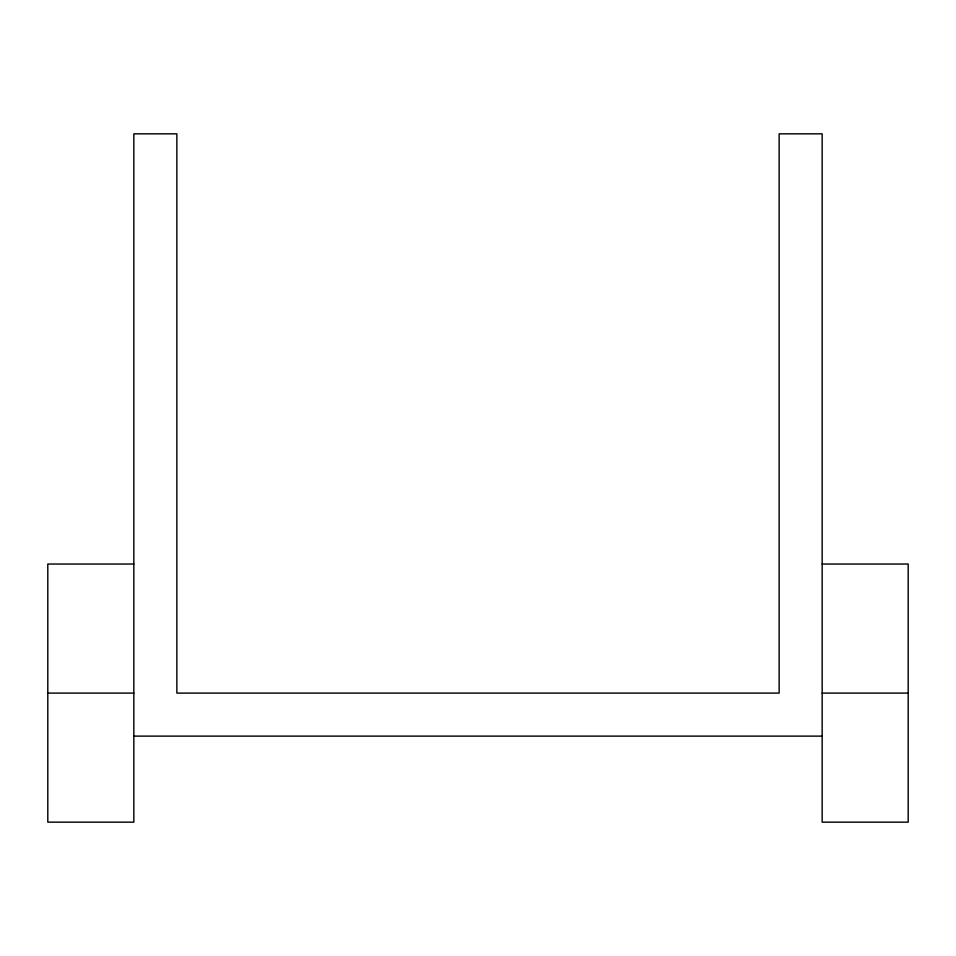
<?xml version="1.0" encoding="UTF-8"?>
<svg xmlns="http://www.w3.org/2000/svg" width="956" height="956" viewBox="0 0 956 956"><rect width="100%" height="100%" fill="white"/><g stroke="black" fill="none" stroke-linecap="round" stroke-linejoin="round"><path stroke-width="1.43" d="M133.84 564.04L47.8 564.04L47.8 822.16L133.84 822.16L133.84 133.84L176.86 133.84L176.86 693.1L779.14 693.1L779.14 133.84L822.16 133.84L822.16 822.16L908.2 822.16L908.2 564.04L822.16 564.04M47.8 693.1L133.84 693.1M822.16 693.1L908.2 693.1M133.84 736.12L822.16 736.12"/></g></svg>
